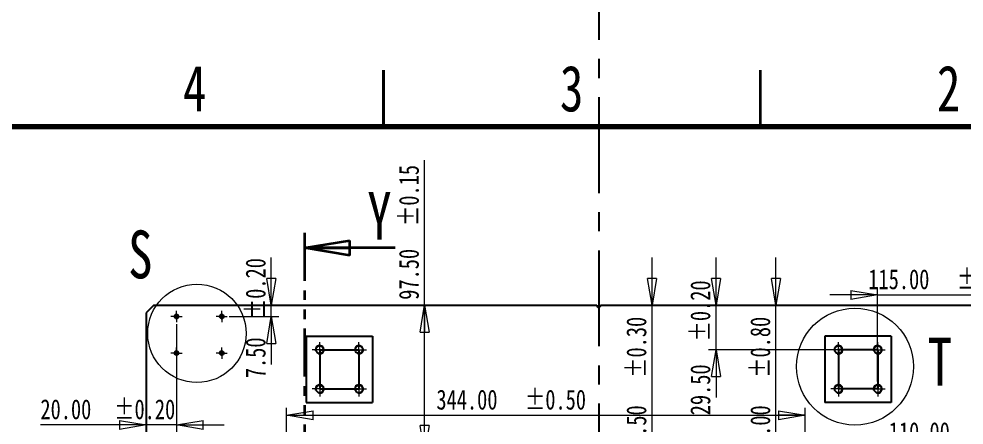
# Model space of a CAD drawing. Header units: millimetres. Extents: x -195 to 429, y -136 to 488.
# Drawn here: x 100.1 to 225.5, y 160.4 to 214.3 of the extents above; entities that cross this region are included whole.
import ezdxf

# ---------------------------------------------------------------- set-up
doc = ezdxf.new("R2010")
doc.units = ezdxf.units.MM
doc.linetypes.add('CENTERX2', pattern=[20.32, 12.7, -2.54, 2.54, -2.54])
doc.linetypes.add('PHANTOM', pattern=[12.7, 6.35, -1.27, 1.27, -1.27, 1.27, -1.27])
doc.styles.add('SLDTEXTSTYLE0', font='TXT', dxfattribs={"width": 0.75})
doc.dimstyles.new('SLDDIMSTYLE0', dxfattribs={"dimtxt": 2.645833, "dimasz": 3.556, "dimexe": 0, "dimexo": 0.0625, "dimgap": 0.661458, "dimtad": 1, "dimlfac": 5, "dimrnd": 1e-09, "dimzin": 4, "dimdsep": 46, "dimtxsty": 'SLDTEXTSTYLE0', "dimblk1": 'CLOSED', "dimblk2": 'CLOSED', "dimsah": 1, "dimcen": 0.09, "dimadec": 0, "dimazin": 1, "dimtol": 1, "dimtp": 0.2, "dimtm": 0.2, "dimtfac": 1, "dimtmove": 0, "dimatfit": 0, "dimldrblk": 'CLOSED', "dimfxl": 0, "dimfrac": 2, "dimtolj": 1, "dimtzin": 0, "dimarcsym": 0})
doc.dimstyles.new('SLDDIMSTYLE1', dxfattribs={"dimtxt": 2.645833, "dimasz": 3.556, "dimexe": 0, "dimexo": 0.0625, "dimgap": 0.661458, "dimtad": 1, "dimlfac": 5, "dimrnd": 1e-09, "dimzin": 4, "dimdsep": 46, "dimtxsty": 'SLDTEXTSTYLE0', "dimblk1": 'CLOSED', "dimblk2": 'CLOSED', "dimsah": 1, "dimcen": 0.09, "dimadec": 0, "dimazin": 1, "dimtol": 1, "dimtp": 0.3, "dimtm": 0.3, "dimtfac": 1, "dimtmove": 0, "dimatfit": 0, "dimldrblk": 'CLOSED', "dimfxl": 0, "dimfrac": 2, "dimtolj": 1, "dimtzin": 0, "dimarcsym": 0})
doc.dimstyles.new('SLDDIMSTYLE2', dxfattribs={"dimtxt": 2.645833, "dimasz": 3.556, "dimexe": 0, "dimexo": 0.0625, "dimgap": 0.661458, "dimtad": 1, "dimlfac": 5, "dimrnd": 1e-09, "dimzin": 4, "dimdsep": 46, "dimtxsty": 'SLDTEXTSTYLE0', "dimblk1": 'CLOSED', "dimblk2": 'CLOSED', "dimsah": 1, "dimcen": 0.09, "dimadec": 0, "dimazin": 1, "dimtol": 1, "dimtp": 0.15, "dimtm": 0.15, "dimtfac": 1, "dimtofl": 0, "dimtmove": 0, "dimatfit": 3, "dimldrblk": 'CLOSED', "dimfxl": 0, "dimfrac": 2, "dimtolj": 1, "dimarcsym": 0})
doc.dimstyles.new('SLDDIMSTYLE4', dxfattribs={"dimtxt": 2.645833, "dimasz": 3.556, "dimexe": 0, "dimexo": 0.0625, "dimgap": 0.661458, "dimtad": 1, "dimlfac": 5, "dimrnd": 1e-09, "dimzin": 4, "dimdsep": 46, "dimtxsty": 'SLDTEXTSTYLE0', "dimblk1": 'CLOSED', "dimblk2": 'CLOSED', "dimsah": 1, "dimcen": 0.09, "dimadec": 0, "dimazin": 1, "dimtol": 1, "dimtp": 0.5, "dimtm": 0.5, "dimtfac": 1, "dimtofl": 0, "dimtmove": 0, "dimatfit": 3, "dimldrblk": 'CLOSED', "dimfxl": 0, "dimfrac": 2, "dimtolj": 1, "dimtzin": 0, "dimarcsym": 0})
doc.dimstyles.new('SLDDIMSTYLE5', dxfattribs={"dimtxt": 2.645833, "dimasz": 3.556, "dimexe": 0, "dimexo": 0.0625, "dimgap": 0.661458, "dimtad": 1, "dimlfac": 5, "dimrnd": 1e-09, "dimzin": 4, "dimdsep": 46, "dimtxsty": 'SLDTEXTSTYLE0', "dimblk1": 'CLOSED', "dimblk2": 'CLOSED', "dimsah": 1, "dimcen": 0.09, "dimadec": 0, "dimazin": 1, "dimtol": 1, "dimtp": 0.8, "dimtm": 0.8, "dimtfac": 1, "dimtmove": 0, "dimatfit": 0, "dimldrblk": 'CLOSED', "dimfxl": 0, "dimfrac": 2, "dimtolj": 1, "dimtzin": 0, "dimarcsym": 0})

# ---------------------------------------------------------------- blocks, each defined once
blk = doc.blocks.new('_Closed')
at = {"color": 0, "linetype": 'ByBlock', "lineweight": -2}
for p, q in [((-1, 0.166667), (0, 0)), ((-1, 0.166667), (-1, -0.166667)), ((0, 0), (-1, -0.166667)), ((0, 0), (-1, 0))]:
    blk.add_line(p, q, dxfattribs=at)
blk = doc.blocks.new('_D')
at = {"color": 7, "linetype": 'Continuous', "lineweight": 0}
for p, q in [((121.02, 173.8), (121.02, 159.42)), ((117.02, 160.42), (102.98, 160.42)), ((121.02, 160.42), (117.02, 160.42)), ((121.02, 160.42), (127.37, 160.42))]:
    blk.add_line(p, q, dxfattribs=at)
at = {"color": 7, "linetype": 'Continuous', "lineweight": 18, "xscale": 3.556, "yscale": 3.556}
blk.add_blockref('_Closed', (117.02, 160.42, -1.5), dxfattribs=at)
at = {"color": 7, "linetype": 'Continuous', "lineweight": 18, "xscale": 3.556, "yscale": 3.556, "rotation": 180.0000000000004}
blk.add_blockref('_Closed', (121.02, 160.42, -1.5), dxfattribs=at)
at = {"color": 7, "linetype": 'Continuous', "lineweight": 18, "char_height": 2.646, "attachment_point": 1, "style": 'SLDTEXTSTYLE0'}
for s, insert in [('20.00', (102.98, 163.83)), ('±0.20', (112.76, 163.83))]:
    blk.add_mtext(s, dxfattribs=dict(at, insert=insert))
blk = doc.blocks.new('_D_1')
at = {"color": 7, "linetype": 'Continuous', "lineweight": 0}
for p, q in [((133.6, 176.3), (133.6, 182.65)), ((133.6, 174.8), (133.6, 176.3)), ((128.02, 174.8), (134.6, 174.8)), ((133.6, 174.8), (133.6, 168.45))]:
    blk.add_line(p, q, dxfattribs=at)
at = {"color": 7, "linetype": 'Continuous', "lineweight": 18, "xscale": 3.556, "yscale": 3.556}
for p, rotation in [((133.6, 176.3, -1.5), 270.0000000000004), ((133.6, 174.8, -1.5), 90.0000000000004)]:
    blk.add_blockref('_Closed', p, dxfattribs=dict(at, rotation=rotation))
at = {"color": 7, "linetype": 'Continuous', "lineweight": 18, "char_height": 2.646, "attachment_point": 1, "rotation": 90, "style": 'SLDTEXTSTYLE0'}
for s, insert in [('±0.20', (130.19, 174.46)), ('7.50', (130.19, 166.63))]:
    blk.add_mtext(s, dxfattribs=dict(at, insert=insert))
blk = doc.blocks.new('_D_2')
at = {"color": 7, "linetype": 'Continuous', "lineweight": 0}
for p, q in [((192.58, 176.3), (192.58, 182.65)), ((192.58, 170.4), (192.58, 176.3)), ((207.82, 170.4), (191.58, 170.4)), ((192.58, 170.4), (192.58, 164.05))]:
    blk.add_line(p, q, dxfattribs=at)
at = {"color": 7, "linetype": 'Continuous', "lineweight": 18, "xscale": 3.556, "yscale": 3.556}
for p, rotation in [((192.58, 176.3, -1.5), 270.0000000000004), ((192.58, 170.4, -1.5), 90.0000000000004)]:
    blk.add_blockref('_Closed', p, dxfattribs=dict(at, rotation=rotation))
at = {"color": 7, "linetype": 'Continuous', "lineweight": 18, "char_height": 2.646, "attachment_point": 1, "rotation": 90, "style": 'SLDTEXTSTYLE0'}
for s, insert in [('±0.20', (189.17, 171.5)), ('29.50', (189.17, 161.71))]:
    blk.add_mtext(s, dxfattribs=dict(at, insert=insert))
blk = doc.blocks.new('_D_3')
at = {"color": 7, "linetype": 'Continuous', "lineweight": 0}
for p, q in [((214.02, 166.2), (214.02, 178.67)), ((237.02, 176.3), (237.02, 178.67)), ((214.02, 177.67), (207.67, 177.67)), ((214.02, 177.67), (237.02, 177.67)), ((237.02, 177.67), (243.37, 177.67))]:
    blk.add_line(p, q, dxfattribs=at)
at = {"color": 7, "linetype": 'Continuous', "lineweight": 18, "xscale": 3.556, "yscale": 3.556}
blk.add_blockref('_Closed', (214.02, 177.67, -1.5), dxfattribs=at)
at = {"color": 7, "linetype": 'Continuous', "lineweight": 18, "xscale": 3.556, "yscale": 3.556, "rotation": 180.0000000000004}
blk.add_blockref('_Closed', (237.02, 177.67, -1.5), dxfattribs=at)
at = {"color": 7, "linetype": 'Continuous', "lineweight": 18, "char_height": 2.646, "attachment_point": 1, "style": 'SLDTEXTSTYLE0'}
for s, insert in [('115.00', (212.78, 181.08)), ('±0.30', (224.52, 181.08))]:
    blk.add_mtext(s, dxfattribs=dict(at, insert=insert))
blk = doc.blocks.new('_D_4')
at = {"color": 7, "linetype": 'Continuous', "lineweight": 0}
for p, q in [((153.93, 176.3), (153.93, 195.57)), ((153.93, 156.8), (153.93, 176.3)), ((136.62, 156.8), (154.93, 156.8))]:
    blk.add_line(p, q, dxfattribs=at)
at = {"color": 7, "linetype": 'Continuous', "lineweight": 18, "xscale": 3.556, "yscale": 3.556}
for p, rotation in [((153.93, 176.3, -1.5), 90.0000000000004), ((153.93, 156.8, -1.5), 270.0000000000004)]:
    blk.add_blockref('_Closed', p, dxfattribs=dict(at, rotation=rotation))
at = {"color": 7, "linetype": 'Continuous', "lineweight": 18, "char_height": 2.646, "attachment_point": 1, "rotation": 90, "style": 'SLDTEXTSTYLE0'}
for s, insert in [('±0.15', (150.52, 186.81)), ('97.50', (150.52, 177.03))]:
    blk.add_mtext(s, dxfattribs=dict(at, insert=insert))
blk = doc.blocks.new('_D_11')
at = {"color": 7, "linetype": 'Continuous', "lineweight": 0}
for p, q in [((135.62, 157.8), (135.62, 162.7)), ((204.42, 157.8), (204.42, 162.7)), ((135.62, 161.7), (204.42, 161.7))]:
    blk.add_line(p, q, dxfattribs=at)
at = {"color": 7, "linetype": 'Continuous', "lineweight": 18, "xscale": 3.556, "yscale": 3.556, "rotation": 180.0000000000004}
blk.add_blockref('_Closed', (135.62, 161.7, -1.5), dxfattribs=at)
at = {"color": 7, "linetype": 'Continuous', "lineweight": 18, "xscale": 3.556, "yscale": 3.556}
blk.add_blockref('_Closed', (204.42, 161.7, -1.5), dxfattribs=at)
at = {"color": 7, "linetype": 'Continuous', "lineweight": 18, "char_height": 2.646, "attachment_point": 1, "style": 'SLDTEXTSTYLE0'}
for s, insert in [('344.00', (155.5, 165.11)), ('±0.50', (167.24, 165.11))]:
    blk.add_mtext(s, dxfattribs=dict(at, insert=insert))
blk = doc.blocks.new('_D_12')
at = {"color": 7, "linetype": 'Continuous', "lineweight": 0}
for p, q in [((215.02, 152.3), (215.02, 158.39)), ((215.02, 157.39), (208.67, 157.39)), ((215.02, 157.39), (237.02, 157.39)), ((237.02, 157.39), (243.37, 157.39))]:
    blk.add_line(p, q, dxfattribs=at)
at = {"color": 7, "linetype": 'Continuous', "lineweight": 18, "xscale": 3.556, "yscale": 3.556}
blk.add_blockref('_Closed', (215.02, 157.39, -1.5), dxfattribs=at)
at = {"color": 7, "linetype": 'Continuous', "lineweight": 18, "xscale": 3.556, "yscale": 3.556, "rotation": 180.0000000000004}
blk.add_blockref('_Closed', (237.02, 157.39, -1.5), dxfattribs=at)
at = {"color": 7, "linetype": 'Continuous', "lineweight": 18, "char_height": 2.646, "attachment_point": 1, "style": 'SLDTEXTSTYLE0'}
for s, insert in [('110.00', (215.49, 160.8)), ('±0.80', (227.24, 160.8))]:
    blk.add_mtext(s, dxfattribs=dict(at, insert=insert))
blk = doc.blocks.new('_D_13')
at = {"color": 7, "linetype": 'Continuous', "lineweight": 0}
for p, q in [((200.53, 176.3), (200.53, 182.65)), ((200.53, 152.3), (200.53, 176.3)), ((210.02, 152.3), (199.53, 152.3)), ((200.53, 152.3), (200.53, 145.95))]:
    blk.add_line(p, q, dxfattribs=at)
at = {"color": 7, "linetype": 'Continuous', "lineweight": 18, "xscale": 3.556, "yscale": 3.556}
for p, rotation in [((200.53, 176.3, -1.5), 270.0000000000004), ((200.53, 152.3, -1.5), 90.0000000000004)]:
    blk.add_blockref('_Closed', p, dxfattribs=dict(at, rotation=rotation))
at = {"color": 7, "linetype": 'Continuous', "lineweight": 18, "char_height": 2.646, "attachment_point": 1, "rotation": 90, "style": 'SLDTEXTSTYLE0'}
for s, insert in [('±0.80', (197.12, 166.67)), ('120.00', (197.12, 154.93))]:
    blk.add_mtext(s, dxfattribs=dict(at, insert=insert))
blk = doc.blocks.new('_D_18')
at = {"color": 7, "linetype": 'Continuous', "lineweight": 0}
for p, q in [((184.1, 176.3), (184.1, 182.65)), ((184.1, 154.4), (184.1, 176.3)), ((183.82, 154.4), (183.1, 154.4)), ((184.1, 154.4), (184.1, 148.05))]:
    blk.add_line(p, q, dxfattribs=at)
at = {"color": 7, "linetype": 'Continuous', "lineweight": 18, "xscale": 3.556, "yscale": 3.556}
for p, rotation in [((184.1, 176.3, -1.5), 270.0000000000004), ((184.1, 154.4, -1.5), 90.0000000000004)]:
    blk.add_blockref('_Closed', p, dxfattribs=dict(at, rotation=rotation))
at = {"color": 7, "linetype": 'Continuous', "lineweight": 18, "char_height": 2.646, "attachment_point": 1, "rotation": 90, "style": 'SLDTEXTSTYLE0'}
for s, insert in [('±0.30', (180.69, 166.67)), ('109.50', (180.69, 154.93))]:
    blk.add_mtext(s, dxfattribs=dict(at, insert=insert))
blk = doc.blocks.new('SW_CENTERMARKSYMBOL_612')
at = {"color": 0, "linetype": 'Continuous', "lineweight": 18}
for p, q in [((-0.5, 0), (-1, 0)), ((0, 0), (-0.5, 0)), ((0, 0.5), (0, 1)), ((0, 0), (0, 0.5)), ((0, 0), (0, -0.5)), ((0, 0), (0.5, 0)), ((0.5, 0), (1, 0)), ((0, -0.5), (0, -1))]:
    blk.add_line(p, q, dxfattribs=at)
blk = doc.blocks.new('SW_CENTERMARKSYMBOL_613')
at = {"color": 0, "linetype": 'Continuous', "lineweight": 18}
for p, q in [((-0.5, 0), (-1, 0)), ((0, 0), (-0.5, 0)), ((0, 0.5), (0, 1)), ((0, 0), (0, 0.5)), ((0, 0), (0, -0.5)), ((0, 0), (0.5, 0)), ((0.5, 0), (1, 0)), ((0, -0.5), (0, -1))]:
    blk.add_line(p, q, dxfattribs=at)
blk = doc.blocks.new('SW_CENTERMARKSYMBOL_614')
at = {"color": 0, "linetype": 'Continuous', "lineweight": 18}
for p, q in [((-0.5, 0), (-1, 0)), ((0, 0), (-0.5, 0)), ((0, 0.5), (0, 1)), ((0, 0), (0, 0.5)), ((0, 0), (0, -0.5)), ((0, 0), (0.5, 0)), ((0.5, 0), (1, 0)), ((0, -0.5), (0, -1))]:
    blk.add_line(p, q, dxfattribs=at)
blk = doc.blocks.new('SW_CENTERMARKSYMBOL_615')
at = {"color": 0, "linetype": 'Continuous', "lineweight": 18}
for p, q in [((-0.5, 0), (-1, 0)), ((0, 0), (-0.5, 0)), ((0, 0.5), (0, 1)), ((0, 0), (0, 0.5)), ((0, 0), (0, -0.5)), ((0, 0), (0.5, 0)), ((0.5, 0), (1, 0)), ((0, -0.5), (0, -1))]:
    blk.add_line(p, q, dxfattribs=at)
blk = doc.blocks.new('SW_CENTERMARKSYMBOL_616')
at = {"color": 0, "linetype": 'Continuous', "lineweight": 18}
for p, q in [((-0.5, 0), (-1, 0)), ((0, 0), (-0.5, 0)), ((0, 0.5), (0, 1)), ((0, 0), (0, 0.5)), ((0, 0), (0, -0.5)), ((0, 0), (0.5, 0)), ((0.5, 0), (1, 0)), ((0, -0.5), (0, -1))]:
    blk.add_line(p, q, dxfattribs=at)
blk = doc.blocks.new('SW_CENTERMARKSYMBOL_617')
at = {"color": 0, "linetype": 'Continuous', "lineweight": 18}
for p, q in [((-0.5, 0), (-1, 0)), ((0, 0), (-0.5, 0)), ((0, 0.5), (0, 1)), ((0, 0), (0, 0.5)), ((0, 0), (0, -0.5)), ((0, 0), (0.5, 0)), ((0.5, 0), (1, 0)), ((0, -0.5), (0, -1))]:
    blk.add_line(p, q, dxfattribs=at)
blk = doc.blocks.new('SW_CENTERMARKSYMBOL_618')
at = {"color": 0, "linetype": 'Continuous', "lineweight": 18}
for p, q in [((-0.5, 0), (-1, 0)), ((0, 0), (-0.5, 0)), ((0, 0.5), (0, 1)), ((0, 0), (0, 0.5)), ((0, 0), (0, -0.5)), ((0, 0), (0.5, 0)), ((0.5, 0), (1, 0)), ((0, -0.5), (0, -1))]:
    blk.add_line(p, q, dxfattribs=at)
blk = doc.blocks.new('SW_CENTERMARKSYMBOL_619')
at = {"color": 0, "linetype": 'Continuous', "lineweight": 18}
for p, q in [((-0.5, 0), (-1, 0)), ((0, 0), (-0.5, 0)), ((0, 0.5), (0, 1)), ((0, 0), (0, 0.5)), ((0, 0), (0, -0.5)), ((0, 0), (0.5, 0)), ((0.5, 0), (1, 0)), ((0, -0.5), (0, -1))]:
    blk.add_line(p, q, dxfattribs=at)
blk = doc.blocks.new('SW_CENTERMARKSYMBOL_632')
at = {"color": 0, "linetype": 'Continuous', "lineweight": 18}
for p, q in [((-0.5, 0), (-0.75, 0)), ((0, 0), (-0.5, 0)), ((0, 0.5), (0, 0.75)), ((0, 0), (0, 0.5)), ((0, 0), (0, -0.5)), ((0, 0), (0.5, 0)), ((0.5, 0), (0.75, 0)), ((0, -0.5), (0, -0.75))]:
    blk.add_line(p, q, dxfattribs=at)
blk = doc.blocks.new('SW_CENTERMARKSYMBOL_633')
at = {"color": 0, "linetype": 'Continuous', "lineweight": 18}
for p, q in [((-0.5, 0), (-0.75, 0)), ((0, 0), (-0.5, 0)), ((0, 0.5), (0, 0.75)), ((0, 0), (0, 0.5)), ((0, 0), (0, -0.5)), ((0, 0), (0.5, 0)), ((0.5, 0), (0.75, 0)), ((0, -0.5), (0, -0.75))]:
    blk.add_line(p, q, dxfattribs=at)
blk = doc.blocks.new('SW_CENTERMARKSYMBOL_634')
at = {"color": 0, "linetype": 'Continuous', "lineweight": 18}
for p, q in [((-0.5, 0), (-0.75, 0)), ((0, 0), (-0.5, 0)), ((0, 0.5), (0, 0.75)), ((0, 0), (0, 0.5)), ((0, 0), (0, -0.5)), ((0, 0), (0.5, 0)), ((0.5, 0), (0.75, 0)), ((0, -0.5), (0, -0.75))]:
    blk.add_line(p, q, dxfattribs=at)
blk = doc.blocks.new('SW_CENTERMARKSYMBOL_635')
at = {"color": 0, "linetype": 'Continuous', "lineweight": 18}
for p, q in [((-0.5, 0), (-0.75, 0)), ((0, 0), (-0.5, 0)), ((0, 0.5), (0, 0.75)), ((0, 0), (0, 0.5)), ((0, 0), (0, -0.5)), ((0, 0), (0.5, 0)), ((0.5, 0), (0.75, 0)), ((0, -0.5), (0, -0.75))]:
    blk.add_line(p, q, dxfattribs=at)

msp = doc.modelspace()

# ---------------------------------------------------------------- linework, layer by layer
at = {"color": 7, "linetype": 'CENTERX2'}
msp.add_line((177.0202, 488.3702), (177.0202, -135.7733), dxfattribs=at)
at = {"color": 7, "linetype": 'Continuous', "lineweight": 35}
for p, q in [((148.5, 207.5), (148.5, 200)), ((148.5, 200), (148.5, 207.5)), ((198.5, 200), (198.5, 207.5)), ((150.0202, 183.8985), (138.0202, 183.8985))]:
    msp.add_line(p, q, dxfattribs=at)
at = {"color": 7, "linetype": 'Continuous', "lineweight": 70}
msp.add_line((10, 200), (287, 200), dxfattribs=at)
at = {"color": 7, "linetype": 'PHANTOM', "lineweight": 35}
msp.add_line((138.0202, 185.8985), (138.0202, 86.6985), dxfattribs=at)
at = {"color": 7, "linetype": 'Continuous', "lineweight": 25}
for p, q in [((118.0202, 176.2985), (117.0202, 175.2985)), ((118.0202, 176.2985), (176.7702, 176.2985)), ((177.2702, 176.2985), (236.0202, 176.2985)), ((117.0202, 175.2985), (117.0202, 136.5485))]:
    msp.add_line(p, q, dxfattribs=at)
at = {"color": 7, "linetype": 'Continuous'}
for p, q in [((138.2202, 172.1985), (147.0202, 172.1985)), ((138.2202, 172.1985), (138.2202, 163.3985)), ((147.0202, 172.1985), (147.0202, 163.3985)), ((207.0202, 172.1985), (207.0202, 163.3985)), ((215.8202, 172.1985), (207.0202, 172.1985)), ((215.8202, 172.1985), (215.8202, 163.3985)), ((140.0202, 170.3985), (145.2202, 170.3985)), ((140.0202, 170.3985), (140.0202, 165.1985)), ((145.2202, 170.3985), (145.2202, 165.1985)), ((208.8202, 170.3985), (208.8202, 165.1985)), ((214.0202, 170.3985), (208.8202, 170.3985)), ((214.0202, 170.3985), (214.0202, 165.1985)), ((140.0202, 165.1985), (145.2202, 165.1985)), ((214.0202, 165.1985), (208.8202, 165.1985)), ((138.2202, 163.3985), (147.0202, 163.3985)), ((215.8202, 163.3985), (207.0202, 163.3985))]:
    msp.add_line(p, q, dxfattribs=at)
at = {"color": 7, "linetype": 'Continuous', "lineweight": 18}
for centre, radius in [((123.7363, 172.5738), 6.5232), ((211.009, 168.1625), 7.7527)]:
    msp.add_circle(centre, radius, dxfattribs=at)
at = {"color": 7, "linetype": 'Continuous', "lineweight": 25}
for centre, radius in [((121.0202, 174.7985), 0.25), ((127.0202, 174.7985), 0.25), ((140.0202, 170.3985), 0.5), ((145.2202, 170.3985), 0.5), ((208.8202, 170.3985), 0.5), ((214.0202, 170.3985), 0.5), ((121.0202, 169.9585), 0.25), ((127.0202, 169.9585), 0.25), ((140.0202, 165.1985), 0.5), ((145.2202, 165.1985), 0.5), ((208.8202, 165.1985), 0.5), ((214.0202, 165.1985), 0.5)]:
    msp.add_circle(centre, radius, dxfattribs=at)
msp.add_arc((177.0202, 176.2985), 0.25, 180, 0, dxfattribs=at)
at = {"color": 7, "linetype": 'Continuous', "lineweight": 18}
for centre, radius in [((121.0202, 174.7985), 0.3), ((127.0202, 174.7985), 0.3), ((140.0202, 170.3985), 0.6), ((145.2202, 170.3985), 0.6), ((208.8202, 170.3985), 0.6), ((214.0202, 170.3985), 0.6), ((121.0202, 169.9585), 0.3), ((127.0202, 169.9585), 0.3), ((140.0202, 165.1985), 0.6), ((145.2202, 165.1985), 0.6), ((208.8202, 165.1985), 0.6), ((214.0202, 165.1985), 0.6)]:
    msp.add_arc(centre, radius, 255, 195, dxfattribs=at)

# ---------------------------------------------------------------- block references
at = {"color": 7, "linetype": 'Continuous', "lineweight": 35, "xscale": 6, "yscale": 6, "rotation": 180.0000000000004}
msp.add_blockref('_Closed', (138.0202, 183.8985), dxfattribs=at)
at = {"color": 7, "linetype": 'Continuous', "lineweight": 0}
for name, p in [('SW_CENTERMARKSYMBOL_635', (121.0202, 174.7985)), ('SW_CENTERMARKSYMBOL_632', (127.0202, 174.7985)), ('SW_CENTERMARKSYMBOL_633', (121.0202, 169.9585)), ('SW_CENTERMARKSYMBOL_634', (127.0202, 169.9585)), ('SW_CENTERMARKSYMBOL_619', (140.0202, 170.3985)), ('SW_CENTERMARKSYMBOL_618', (145.2202, 170.3985)), ('SW_CENTERMARKSYMBOL_615', (208.8202, 170.3985)), ('SW_CENTERMARKSYMBOL_614', (214.0202, 170.3985)), ('SW_CENTERMARKSYMBOL_616', (140.0202, 165.1985)), ('SW_CENTERMARKSYMBOL_617', (145.2202, 165.1985)), ('SW_CENTERMARKSYMBOL_613', (208.8202, 165.1985)), ('SW_CENTERMARKSYMBOL_612', (214.0202, 165.1985))]:
    msp.add_blockref(name, p, dxfattribs=at)

# ---------------------------------------------------------------- texts
at = {"color": 7, "linetype": 'Continuous', "lineweight": 0, "char_height": 6.096, "attachment_point": 2, "style": 'SLDTEXTSTYLE0'}
for s, insert in [('4', (123.4386, 208.1137)), ('3', (173.4386, 208.1137)), ('2', (223.4386, 208.1137))]:
    msp.add_mtext(s, dxfattribs=dict(at, insert=insert))
at = {"color": 7, "linetype": 'Continuous', "insert": (146.3269, 191.3351), "char_height": 6.35, "attachment_point": 1, "style": 'SLDTEXTSTYLE0'}
msp.add_mtext('Y', dxfattribs=at)
at = {"color": 7, "linetype": 'Continuous', "lineweight": 18, "char_height": 6.35, "attachment_point": 1, "style": 'SLDTEXTSTYLE0'}
for s, insert in [('S', (114.6163, 186.2213)), ('T', (220.6614, 171.9846))]:
    msp.add_mtext(s, dxfattribs=dict(at, insert=insert))

# ---------------------------------------------------------------- dimensions: what is measured, and where the dimension line sits
at = {"color": 7, "linetype": 'Continuous', "lineweight": 18}
for base, p1, p2, dimstyle, picture, middle in [((153.9295, 176.2985), (135.6202, 156.7985), (176.7702, 176.2985), 'SLDDIMSTYLE2', '_D_4', (153.9295, 186.2985)), ((133.5971, 176.2985), (127.0202, 174.7985), (118.0202, 176.2985), 'SLDDIMSTYLE0', '_D_1', (133.5971, 174.9215)), ((192.5809, 176.2985), (208.8202, 170.3985), (177.2702, 176.2985), 'SLDDIMSTYLE0', '_D_2', (192.5809, 170.9824)), ((200.5331, 176.2985), (211.0202, 152.2985), (177.2702, 176.2985), 'SLDDIMSTYLE5', '_D_13', (200.5331, 165.1776)), ((184.0984, 176.2985), (184.8202, 154.3985), (177.2702, 176.2985), 'SLDDIMSTYLE1', '_D_18', (184.0984, 165.1776))]:
    dim = msp.add_linear_dim(base=base, p1=p1, p2=p2, angle=90, dimstyle=dimstyle, dxfattribs=at)
    dim.commit()
    dim.dimension.update_dxf_attribs({"geometry": picture, "text_midpoint": middle, "dimtype": 160})
for base, p1, p2, dimstyle, picture, middle in [((237.0202, 177.6732), (214.0202, 165.1985), (237.0202, 175.2985), 'SLDDIMSTYLE1', '_D_3', (223.0281, 177.6732)), ((117.0202, 160.4188), (121.0202, 174.7985), (117.0202, 175.2985), 'SLDDIMSTYLE0', '_D', (112.2494, 160.4188)), ((237.0202, 157.3897), (215.0202, 151.2985), (237.0202, 175.2985), 'SLDDIMSTYLE5', '_D_12', (225.7436, 157.3897)), ((204.4202, 161.6964), (135.6202, 156.7985), (204.4202, 156.7985), 'SLDDIMSTYLE4', '_D_11', (165.7507, 161.6964))]:
    dim = msp.add_linear_dim(base=base, p1=p1, p2=p2, dimstyle=dimstyle, dxfattribs=at)
    dim.commit()
    dim.dimension.update_dxf_attribs({"geometry": picture, "text_midpoint": middle, "dimtype": 160})

doc.saveas('drawing.dxf')
